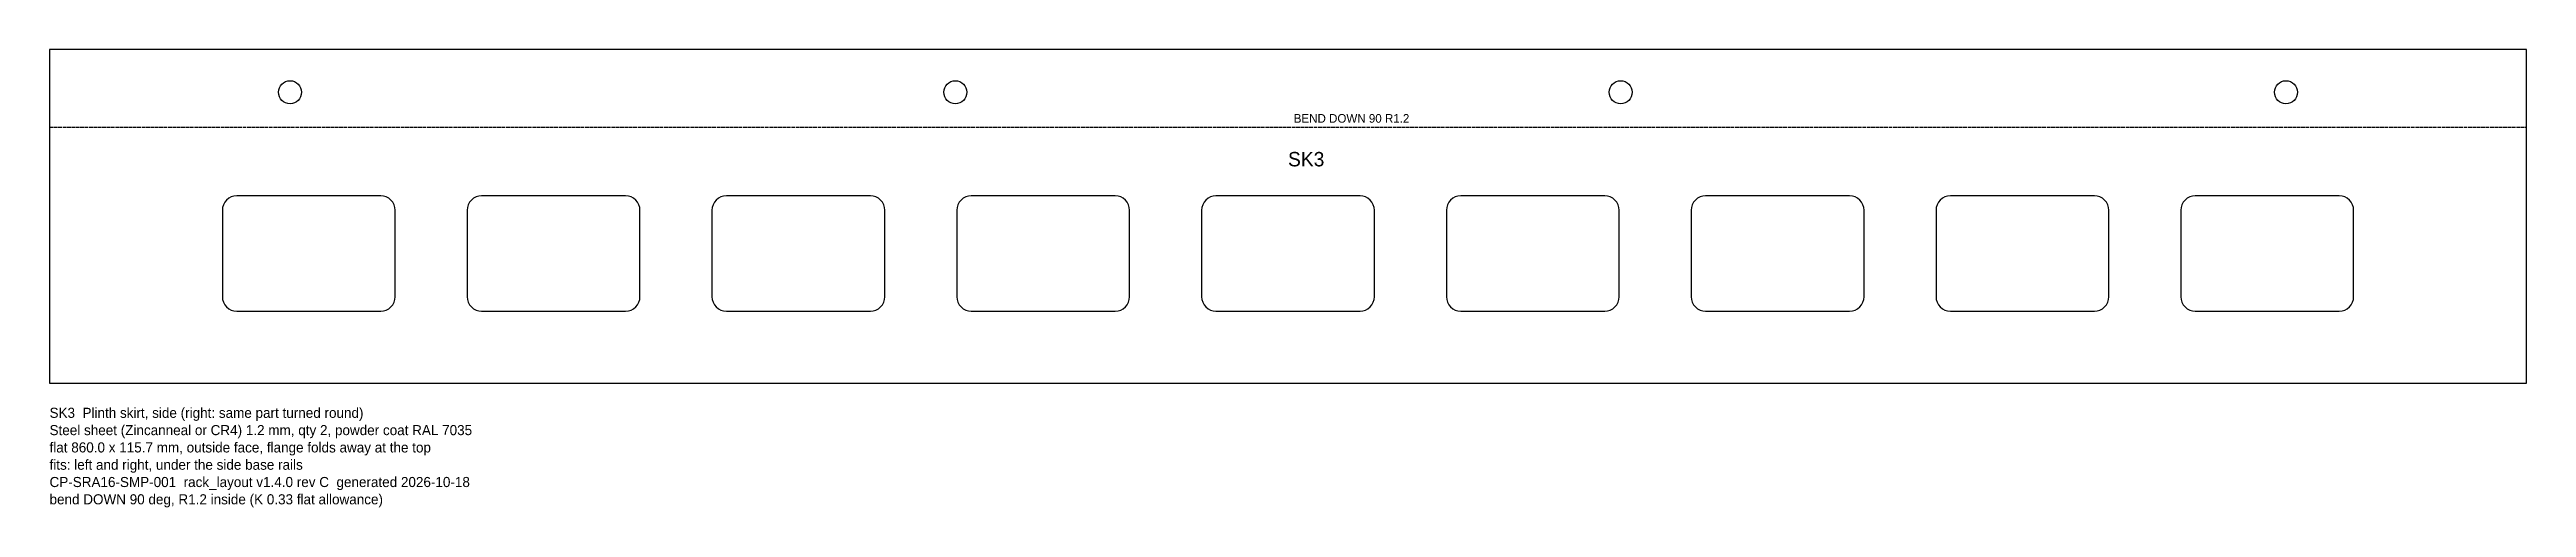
# Model space of a CAD drawing. Header units: millimetres. Extents: x 0 to 860, y -43 to 116.
import ezdxf

# ---------------------------------------------------------------- set-up
doc = ezdxf.new("R2010")
doc.units = ezdxf.units.MM
doc.linetypes.add('DASHED', pattern=[1.524, 1.27, -0.254])
for name, color, linetype in [('BEND', 1, 'DASHED'), ('CUT', 7, 'CONTINUOUS'), ('ETCH', 3, 'CONTINUOUS'), ('NOTES', 8, 'CONTINUOUS')]:
    doc.layers.add(name, color=color, linetype=linetype)

msp = doc.modelspace()

# ---------------------------------------------------------------- linework, layer by layer
at = {"layer": 'BEND'}
msp.add_line((0, 88.85), (860, 88.85), dxfattribs=at)
at = {"layer": 'CUT'}
msp.add_lwpolyline([(0, 0), (860, 0), (860, 115.71), (0, 115.71)], close=True, dxfattribs=at)
for points in [[(65, 25), (115, 25, 0.414214), (120, 30), (120, 60, 0.414214), (115, 65), (65, 65, 0.414214), (60, 60), (60, 30, 0.414214)], [(150, 25), (200, 25, 0.414214), (205, 30), (205, 60, 0.414214), (200, 65), (150, 65, 0.414214), (145, 60), (145, 30, 0.414214)], [(235, 25), (285, 25, 0.414214), (290, 30), (290, 60, 0.414214), (285, 65), (235, 65, 0.414214), (230, 60), (230, 30, 0.414214)], [(320, 25), (370, 25, 0.414214), (375, 30), (375, 60, 0.414214), (370, 65), (320, 65, 0.414214), (315, 60), (315, 30, 0.414214)], [(405, 25), (455, 25, 0.414214), (460, 30), (460, 60, 0.414214), (455, 65), (405, 65, 0.414214), (400, 60), (400, 30, 0.414214)], [(490, 25), (540, 25, 0.414214), (545, 30), (545, 60, 0.414214), (540, 65), (490, 65, 0.414214), (485, 60), (485, 30, 0.414214)], [(575, 25), (625, 25, 0.414214), (630, 30), (630, 60, 0.414214), (625, 65), (575, 65, 0.414214), (570, 60), (570, 30, 0.414214)], [(660, 25), (710, 25, 0.414214), (715, 30), (715, 60, 0.414214), (710, 65), (660, 65, 0.414214), (655, 60), (655, 30, 0.414214)], [(745, 25), (795, 25, 0.414214), (800, 30), (800, 60, 0.414214), (795, 65), (745, 65, 0.414214), (740, 60), (740, 30, 0.414214)]]:
    msp.add_lwpolyline(points, format="xyb", close=True, dxfattribs=at)
for centre in [(83.5, 100.91), (314.5, 100.91), (545.5, 100.91), (776.5, 100.91)]:
    msp.add_circle(centre, 4, dxfattribs=at)

# ---------------------------------------------------------------- texts
at = {"layer": 'BEND'}
msp.add_text('BEND DOWN 90 R1.2', height=3, dxfattribs=at).set_placement((432, 90.35))
at = {"layer": 'ETCH'}
msp.add_text('SK3', height=5, dxfattribs=at).set_placement((430, 75.21))
at = {"layer": 'NOTES'}
for s, p in [('SK3  Plinth skirt, side (right: same part turned round)', (0, -12)), ('Steel sheet (Zincanneal or CR4) 1.2 mm, qty 2, powder coat RAL 7035', (0, -18)), ('flat 860.0 x 115.7 mm, outside face, flange folds away at the top', (0, -24)), ('fits: left and right, under the side base rails', (0, -30)), ('CP-SRA16-SMP-001  rack_layout v1.4.0 rev C  generated 2026-10-18', (0, -36)), ('bend DOWN 90 deg, R1.2 inside (K 0.33 flat allowance)', (0, -42))]:
    msp.add_text(s, height=3.5, dxfattribs=at).set_placement(p)

doc.saveas('drawing.dxf')
